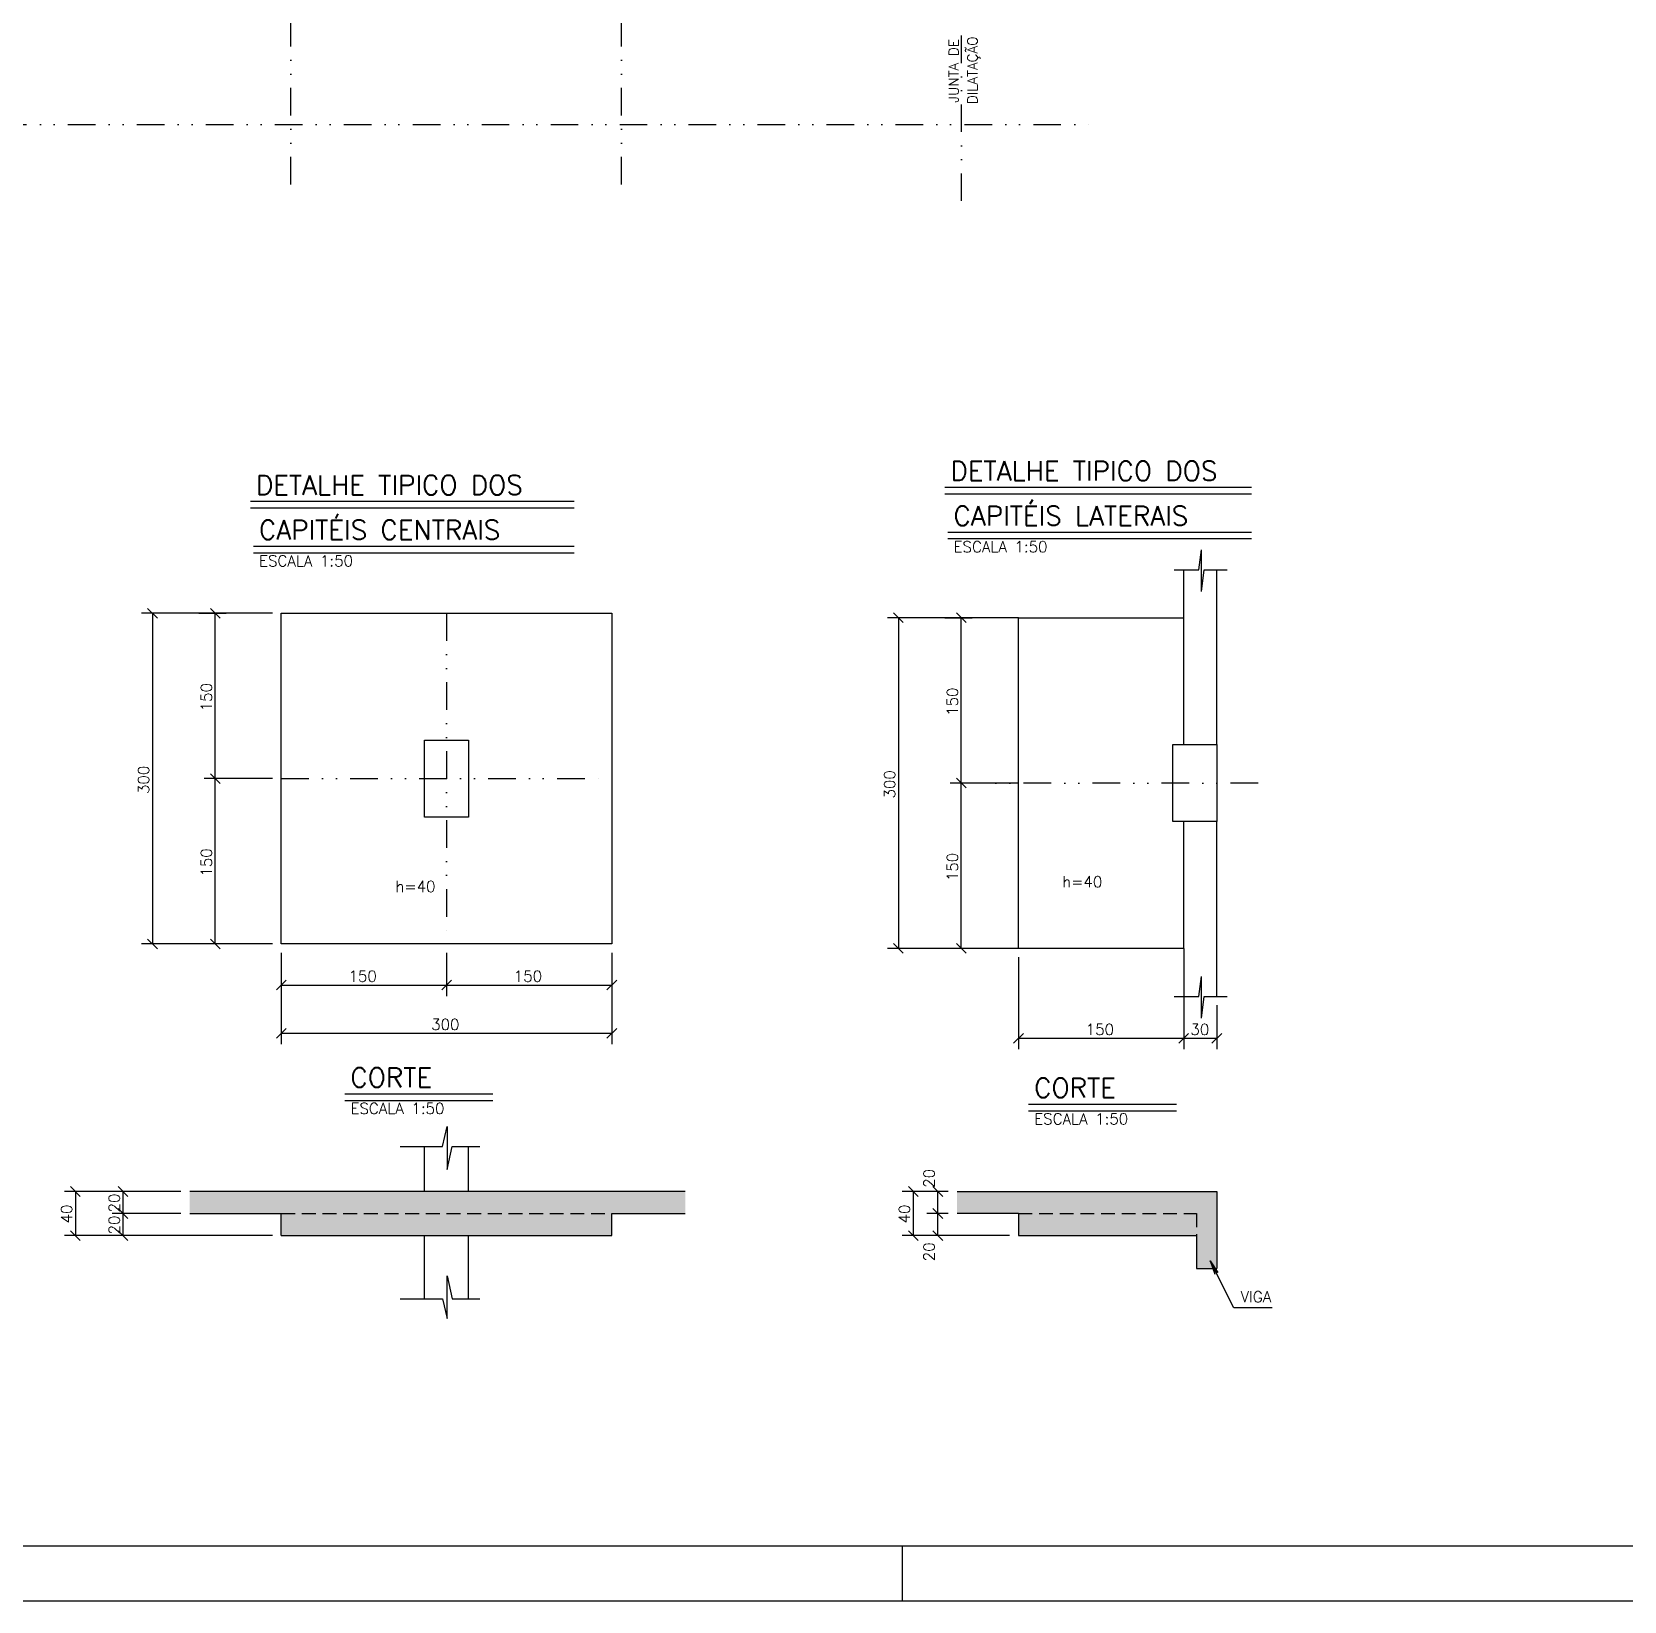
# Model space of a CAD drawing. Extents: x 535712 to 550587, y -55 to 10457.
# Drawn here: x 543362 to 546974, y -55 to 3505 of the extents above; entities that cross this region are included whole.
import ezdxf

# ---------------------------------------------------------------- set-up
doc = ezdxf.new("R2010")
doc.units = 0
doc.header["$LTSCALE"] = 125
doc.header["$MEASUREMENT"] = 0
doc.linetypes.add('DIVIDE', pattern=[1.25, 0.5, -0.25, 0, -0.25, 0, -0.25])
doc.linetypes.add('HIDDEN', pattern=[0.375, 0.25, -0.125])
doc.layers.get('0').update_dxf_attribs({"linetype": 'CONTINUOUS'})
for name, color, linetype in [('205', 14, 'DIVIDE'), ('210', 11, 'HIDDEN'), ('216', 7, 'CONTINUOUS'), ('220', 4, 'CONTINUOUS'), ('221', 5, 'CONTINUOUS'), ('222', 6, 'CONTINUOUS'), ('238', 11, 'CONTINUOUS'), ('250', 5, 'CONTINUOUS'), ('253', 253, 'CONTINUOUS')]:
    doc.layers.add(name, color=color, linetype=linetype)
doc.styles.get("Standard").update_dxf_attribs({"font": 'ROMANS.SHX'})

msp = doc.modelspace()

# ---------------------------------------------------------------- linework, layer by layer
for p, q in [((545336.8, -55.3), (545336.8, 69.7)), ((550586.8, -55.3), (535711.8, -55.3))]:
    msp.add_line(p, q)
at = {"layer": '205'}
for p, q in [((543949.6, 3158.6), (543949.6, 9862.8)), ((544699.6, 3158.6), (544699.6, 9862.8)), ((545471.1, 3121.1), (545471.1, 9862.8)), ((536247.2, 3294.7), (545775.3, 3294.7)), ((544302.8, 2185.7), (544302.8, 1435.7)), ((543927.8, 1810.7), (544677.8, 1810.7)), ((546143.7, 1800.5), (545494.1, 1800.5))]:
    msp.add_line(p, q, dxfattribs=at)
at = {"layer": '210'}
for p, q in [((543927.8, 824), (544677.8, 824)), ((545600.2, 824), (546003.8, 824)), ((546003.8, 824), (546003.8, 774))]:
    msp.add_line(p, q, dxfattribs=at)
at = {"layer": '216'}
for p, q in [((543624.5, 2196.7), (543646.6, 2174.6)), ((543789, 2174.6), (543766.9, 2196.7)), ((545316.9, 2186.5), (545339, 2164.4)), ((545481.4, 2164.4), (545459.3, 2186.5)), ((543789, 1799.6), (543766.9, 1821.7)), ((543789, 1799.6), (543766.9, 1821.7)), ((545481.4, 1789.4), (545459.3, 1811.5)), ((545481.4, 1789.4), (545459.3, 1811.5)), ((543624.5, 1446.7), (543646.6, 1424.6)), ((543789, 1424.6), (543766.9, 1446.7)), ((545316.9, 1436.5), (545339, 1414.4)), ((545481.4, 1414.4), (545459.3, 1436.5)), ((543916.7, 1331.4), (543938.8, 1353.5)), ((544291.7, 1331.4), (544313.8, 1353.5)), ((544291.7, 1331.4), (544313.8, 1353.5)), ((544666.7, 1331.4), (544688.8, 1353.5)), ((543916.7, 1221.9), (543938.8, 1244)), ((544666.7, 1221.9), (544688.8, 1244)), ((545589.2, 1210.6), (545611.3, 1232.7)), ((545964.2, 1210.6), (545986.3, 1232.7)), ((545964.2, 1210.6), (545986.3, 1232.7)), ((546039.2, 1210.6), (546061.3, 1232.7)), ((543449.7, 885.1), (543471.8, 863)), ((543580, 863), (543557.9, 885.1)), ((545350.5, 885.1), (545372.6, 863)), ((545428.3, 863), (545406.2, 885.1)), ((543580, 813), (543557.9, 835.1)), ((543580, 813), (543557.9, 835.1)), ((545428.3, 813), (545406.2, 835.1)), ((545428.3, 813), (545406.2, 835.1)), ((543449.7, 785.1), (543471.8, 763)), ((543580, 763), (543557.9, 785.1)), ((545350.5, 785.1), (545372.6, 763)), ((545428.3, 763), (545406.2, 785.1))]:
    msp.add_line(p, q, dxfattribs=at)
at = {"layer": '220'}
for p, q in [((544844.1, 874), (543720.1, 874)), ((545461, 874), (546050.2, 874)), ((546050.2, 874), (546050.2, 699)), ((543720.1, 824), (543927.8, 824)), ((543927.8, 774), (543927.8, 824)), ((544677.8, 824), (544844.1, 824)), ((544677.8, 774), (544677.8, 824)), ((545600.2, 824), (545461, 824)), ((545600.2, 824), (545600.2, 774)), ((543927.8, 774), (544677.8, 774)), ((545600.2, 774), (546003.8, 774)), ((546003.8, 774), (546003.8, 699)), ((546003.8, 699), (546050.2, 699))]:
    msp.add_line(p, q, dxfattribs=at)
for points in [[(544252.8, 1898.2), (544352.8, 1898.2), (544352.8, 1723.2), (544252.8, 1723.2), (544252.8, 1898.2)], [(545950.2, 1888), (546050.2, 1888), (546050.2, 1713), (545950.2, 1713), (545950.2, 1888)]]:
    msp.add_lwpolyline(points, dxfattribs=at)
at = {"layer": '221'}
for p, q in [((545433.4, 2456.7), (546128.8, 2456.7)), ((543857.6, 2424.7), (544592.1, 2424.7)), ((545440.2, 2355), (546128.8, 2355)), ((543864.5, 2322.9), (544592.1, 2322.9)), ((544072, 1080.7), (544407.9, 1080.7)), ((545623.3, 1057.2), (545959.1, 1057.2))]:
    msp.add_line(p, q, dxfattribs=at)
at = {"layer": '222'}
for p, q in [((545433.4, 2471.7), (546128.8, 2471.7)), ((543857.6, 2439.7), (544592.1, 2439.7)), ((545440.2, 2370), (546128.8, 2370)), ((543864.5, 2337.9), (544592.1, 2337.9)), ((544072, 1095.7), (544407.9, 1095.7)), ((545623.3, 1072.2), (545959.1, 1072.2)), ((550461.8, 69.7), (536024.3, 69.7))]:
    msp.add_line(p, q, dxfattribs=at)
at = {"layer": '238'}
for p, q in [((545975.2, 2175.5), (545975.2, 2284.4)), ((546050.2, 1888), (546050.2, 2284.4)), ((545600.2, 2175.5), (545975.2, 2175.5)), ((545600.2, 1425.5), (545600.2, 2175.5)), ((545975.2, 1888), (545975.2, 2175.5)), ((545975.2, 1425.5), (545975.2, 1713)), ((546050.2, 1316.6), (546050.2, 1713)), ((545975.2, 1425.5), (545600.2, 1425.5)), ((545975.2, 1425.5), (545975.2, 1316.6)), ((544252.8, 874), (544252.8, 976.3)), ((544352.8, 874), (544352.8, 976.3)), ((544252.8, 630.6), (544252.8, 774)), ((544352.8, 630.6), (544352.8, 774))]:
    msp.add_line(p, q, dxfattribs=at)
msp.add_lwpolyline([(543927.8, 2185.7), (544677.8, 2185.7), (544677.8, 1435.7), (543927.8, 1435.7), (543927.8, 2185.7)], dxfattribs=at)
at = {"layer": '250'}
for p, q in [((546009.1, 2284.4), (546015.1, 2329.7)), ((546015.1, 2235), (546015.1, 2329.7)), ((545953.1, 2284.4), (546009.1, 2284.4)), ((546015.1, 2235), (546021.6, 2284.4)), ((546021.6, 2284.4), (546073.9, 2284.4)), ((543907.8, 2185.7), (543610.5, 2185.7)), ((543635.5, 2185.7), (543635.5, 1435.7)), ((543741, 2185.7), (543802.9, 2185.7)), ((543777.9, 1810.7), (543777.9, 2185.7)), ((545600.2, 2175.5), (545303, 2175.5)), ((545328, 2175.5), (545328, 1425.5)), ((545433.4, 2175.5), (545495.4, 2175.5)), ((545470.4, 1800.5), (545470.4, 2175.5)), ((543907.8, 1810.7), (543752.9, 1810.7)), ((543777.9, 1435.7), (543777.9, 1810.7)), ((545600.2, 1800.5), (545445.4, 1800.5)), ((545470.4, 1425.5), (545470.4, 1800.5)), ((543907.8, 1435.7), (543610.5, 1435.7)), ((543907.8, 1435.7), (543752.9, 1435.7)), ((543927.8, 1415.7), (543927.8, 1207.9)), ((543927.8, 1415.7), (543927.8, 1317.4)), ((544302.8, 1415.7), (544302.8, 1317.4)), ((544677.8, 1415.7), (544677.8, 1207.9)), ((545600.2, 1425.5), (545303, 1425.5)), ((545600.2, 1425.5), (545445.4, 1425.5)), ((545600.2, 1405.5), (545600.2, 1196.6)), ((545975.2, 1405.5), (545975.2, 1196.6)), ((543927.8, 1342.4), (544302.8, 1342.4)), ((544302.8, 1342.4), (544677.8, 1342.4)), ((544677.8, 1359.6), (544677.8, 1317.4)), ((546009.1, 1316.6), (546015.1, 1361.9)), ((546015.1, 1267.2), (546015.1, 1361.9)), ((545953.1, 1316.6), (546009.1, 1316.6)), ((546015.1, 1267.2), (546021.6, 1316.6)), ((546021.6, 1316.6), (546073.9, 1316.6)), ((546050.2, 1296.6), (546050.2, 1196.6)), ((543927.8, 1232.9), (544677.8, 1232.9)), ((545600.2, 1221.6), (545975.2, 1221.6)), ((545975.2, 1221.6), (546050.2, 1221.6)), ((544293.2, 976.3), (544303.8, 1021.4)), ((544303.8, 1021.4), (544303.8, 924.1)), ((544197.2, 976.3), (544293.2, 976.3)), ((544303.8, 924.1), (544315.3, 976.3)), ((544315.3, 976.3), (544378.6, 976.3)), ((543700.1, 874), (543435.8, 874)), ((543460.8, 874), (543460.8, 774)), ((543583.9, 874), (543543.9, 874)), ((543568.9, 824), (543568.9, 874)), ((545441, 874), (545336.5, 874)), ((545361.5, 874), (545361.5, 774)), ((545441, 874), (545392.3, 874)), ((545417.3, 824), (545417.3, 874)), ((543700.1, 824), (543543.9, 824)), ((543568.9, 774), (543568.9, 824)), ((545441, 824), (545392.3, 824)), ((545417.3, 774), (545417.3, 824)), ((543907.8, 774), (543435.8, 774)), ((543622.2, 774), (543543.9, 774)), ((545580.2, 774), (545336.5, 774)), ((545459.9, 774), (545392.3, 774)), ((544303.8, 585.5), (544303.8, 682.9)), ((544303.8, 682.9), (544315.3, 630.6)), ((544197.2, 630.6), (544293.2, 630.6)), ((544293.2, 630.6), (544303.8, 585.5)), ((544315.3, 630.6), (544378.6, 630.6))]:
    msp.add_line(p, q, dxfattribs=at)
msp.add_lwpolyline([(546176, 610.1), (546088.5, 610.1), (546035.4, 716.4), (546052.9, 690.5), (546035.4, 716.4), (546045.6, 686.8)], dxfattribs=at)
at = {"layer": '253'}
for points in [[(543720.1, 874), (543720.1, 824), (543927.8, 824)], [(543720.1, 874), (543927.8, 824), (544844.1, 874)], [(543927.8, 824), (544677.8, 824), (544844.1, 874)], [(544677.8, 824), (544844.1, 824), (544844.1, 874)], [(546050.2, 874), (545600.2, 824), (545461, 824)], [(546050.2, 874), (545461, 824), (545461, 874)], [(546050.2, 874), (546003.8, 774), (545600.2, 774)], [(546050.2, 874), (545600.2, 774), (545600.2, 824)], [(546050.2, 874), (546050.2, 699), (546003.8, 699)], [(546050.2, 874), (546003.8, 699), (546003.8, 774)], [(543927.8, 774), (544677.8, 774), (543927.8, 824)], [(544677.8, 774), (544677.8, 824), (543927.8, 824)]]:
    msp.add_solid(points, dxfattribs=at)

# ---------------------------------------------------------------- texts
at = {"layer": '216'}
for s, height, p in [('JUNTA DE ', 22.5, (545464.4, 3343.7)), ('DILATAÇÃO', 22.5, (545507.1, 3340.8)), ('150', 25, (543770.4, 1963.2)), ('150', 25, (545462.9, 1953)), ('300', 25, (543628, 1775.7)), ('300', 25, (545320.5, 1765.5)), ('150', 25, (543770.4, 1588.2)), ('150', 25, (545462.9, 1578)), ('20', 25, (545409.8, 882.3)), ('40', 25, (543453.3, 801.5)), ('20', 25, (543561.4, 826.5)), ('40', 25, (545354, 801.5)), ('20', 25, (543561.4, 776.5)), ('20', 25, (545409.8, 715.7))]:
    msp.add_text(s, height=height, rotation=90, dxfattribs=at).set_placement(p)
for s, p in [('ESCALA 1:50', (545453, 2324.1)), ('ESCALA 1:50', (543877.3, 2292.1)), ('h=40', (544186.7, 1553.4)), ('h=40', (545699.4, 1564)), ('150', (544080.3, 1349.9)), ('150', (544455.3, 1349.9)), ('300', (544267.8, 1240.4)), ('150', (545752.7, 1229.1)), ('30', (545990.2, 1229.1)), ('ESCALA 1:50', (544084.8, 1049.8)), ('ESCALA 1:50', (545636, 1026.3)), ('VIGA', (546104.1, 622.6))]:
    msp.add_text(s, height=25, dxfattribs=at).set_placement(p)
at = {"layer": '222'}
for s, p in [('DETALHE TIPICO DOS', (545445.9, 2486.7)), ('DETALHE TIPICO DOS', (543870.1, 2454.7)), ('CAPITÉIS LATERAIS', (545452.8, 2385)), ('CAPITÉIS CENTRAIS', (543877, 2352.9)), ('CORTE', (544084.5, 1110.7)), ('CORTE', (545635.8, 1087.2))]:
    msp.add_text(s, height=43.75, dxfattribs=at).set_placement(p)

doc.saveas('drawing.dxf')
